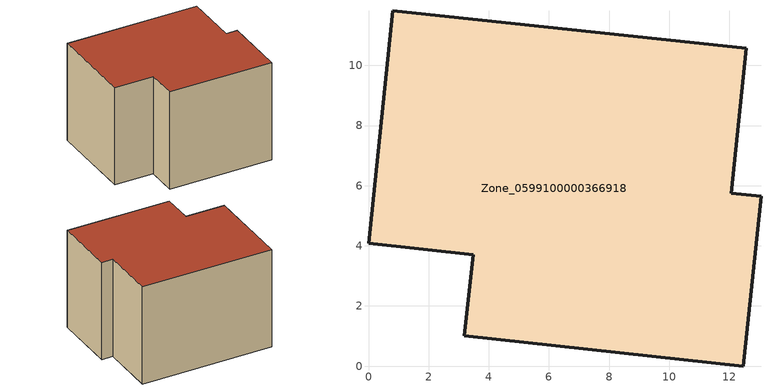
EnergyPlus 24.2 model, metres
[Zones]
Zone_0599100000366918
 floor ground (C_G): 12.46,0 3.18,1 3.48,3.7 0,4.08 0.81,11.81 12.56,10.58 12.06,5.75 13.05,5.65 z0
 wall outside (C_F): 12.06,5.75 12.56,10.58 0.81,11.81 0,4.08 3.48,3.7 3.18,1 12.46,0 13.05,5.65 12.06,5.75 z0:9.06
 roof outside (C_R): 12.46,0 13.05,5.65 12.06,5.75 12.56,10.58 0.81,11.81 0,4.08 3.48,3.7 3.18,1 z9.06
[BUILDING]
Pand.0599100000366918: North Axis=0; Terrain=City; Loads Convergence Tolerance Value=0.04; Temperature Convergence Tolerance Value=0.4; Solar Distribution=FullExterior; Maximum Number of Warmup Days=25; Minimum Number of Warmup Days=1
[Site:Location]
Rotterdam.The.Hague.AP_ZH_NLD Design_Conditions: Latitude=51.96; Longitude=4.45; Time Zone=1; Elevation=-4.5
[SITE:GROUNDTEMPERATURE:BUILDINGSURFACE]
18, 18, 18, 18, 18, 18, 18, 18, 18, 18, 18, 18
[MATERIAL] Thermal Absorptance=0.9; Solar Absorptance=0.7; Visible Absorptance=0.7
Name | Roughness | Thickness | Conductivity | Density | Specific Heat
G.TC.1992-2005 | MediumSmooth | 0.15 | 0.06 | 540 | 1210
F.TC.1992-2005 | Rough | 0.3 | 0.12 | 1920 | 840
R.TC.1992-2005 | MediumRough | 0.2 | 0.08 | 1500 | 1000
[CONSTRUCTION]
C_G: G.TC.1992-2005
C_F: F.TC.1992-2005
C_R: R.TC.1992-2005
[ZONE]
Zone_0599100000366918: Type=1; Multiplier=1; Ceiling Height=Autocalculate; Volume=Autocalculate; Floor Area=autocalculate; Part of Total Floor Area=Yes
[ZONEINFILTRATION:DESIGNFLOWRATE]
Infil_Zone_0599100000366918: Zone or ZoneList or Space or SpaceList=Zone_0599100000366918; Schedule=AlwaysOn; Design Flow Rate Calculation Method=Flow/Area; Flow Rate per Floor Area=0.0015; Constant Term Coefficient=1; Temperature Term Coefficient=0; Velocity Term Coefficient=0; Velocity Squared Term Coefficient=0
[HVACTEMPLATE:ZONE:IDEALLOADSAIRSYSTEM]
Zone_0599100000366918: Maximum Heating Supply Air Temperature=50; Minimum Cooling Supply Air Temperature=13; Maximum Heating Supply Air Humidity Ratio=0.0156; Minimum Cooling Supply Air Humidity Ratio=0.0077; Heating Limit=NoLimit; Cooling Limit=NoLimit; Dehumidification Control Type=ConstantSensibleHeatRatio; Cooling Sensible Heat Ratio=0.7; Dehumidification Setpoint=60; Humidification Control Type=None; Humidification Setpoint=30; Outdoor Air Method=None; Outdoor Air Flow Rate per Person=0.00944; Outdoor Air Flow Rate per Zone Floor Area=0; Outdoor Air Flow Rate per Zone=0; Demand Controlled Ventilation Type=None; Outdoor Air Economizer Type=NoEconomizer; Heat Recovery Type=None; Sensible Heat Recovery Effectiveness=0.7; Latent Heat Recovery Effectiveness=0.65
[ZONECONTROL:THERMOSTAT]
ThermostatControl_Zone_0599100000366918: Zone or ZoneList=Zone_0599100000366918; Control Type Schedule=DualSetpointControlType; Control 1=Thermostat_Zone_0599100000366918; Temperature Difference Between Cutout And Setpoint=0
[THERMOSTATSETPOINT:DUALSETPOINT]
Thermostat_Zone_0599100000366918: Heating Setpoint Temperature Schedule=HeatingSetpoint_Zone_0599100000366918; Cooling Setpoint Temperature Schedule=CoolingSetpoint_Zone_0599100000366918
[SCHEDULE:COMPACT]
HeatingSetpoint_Zone_0599100000366918: Through: 12/31, For: AllDays, Until: 24:00, 21
CoolingSetpoint_Zone_0599100000366918: Through: 12/31, For: AllDays, Until: 24:00, 24
DualSetpointControlType: Through: 12/31, For: AllDays, Until: 24:00, 4
AlwaysOn: Through: 12/31, For: AllDays, Until: 24:00, 1
